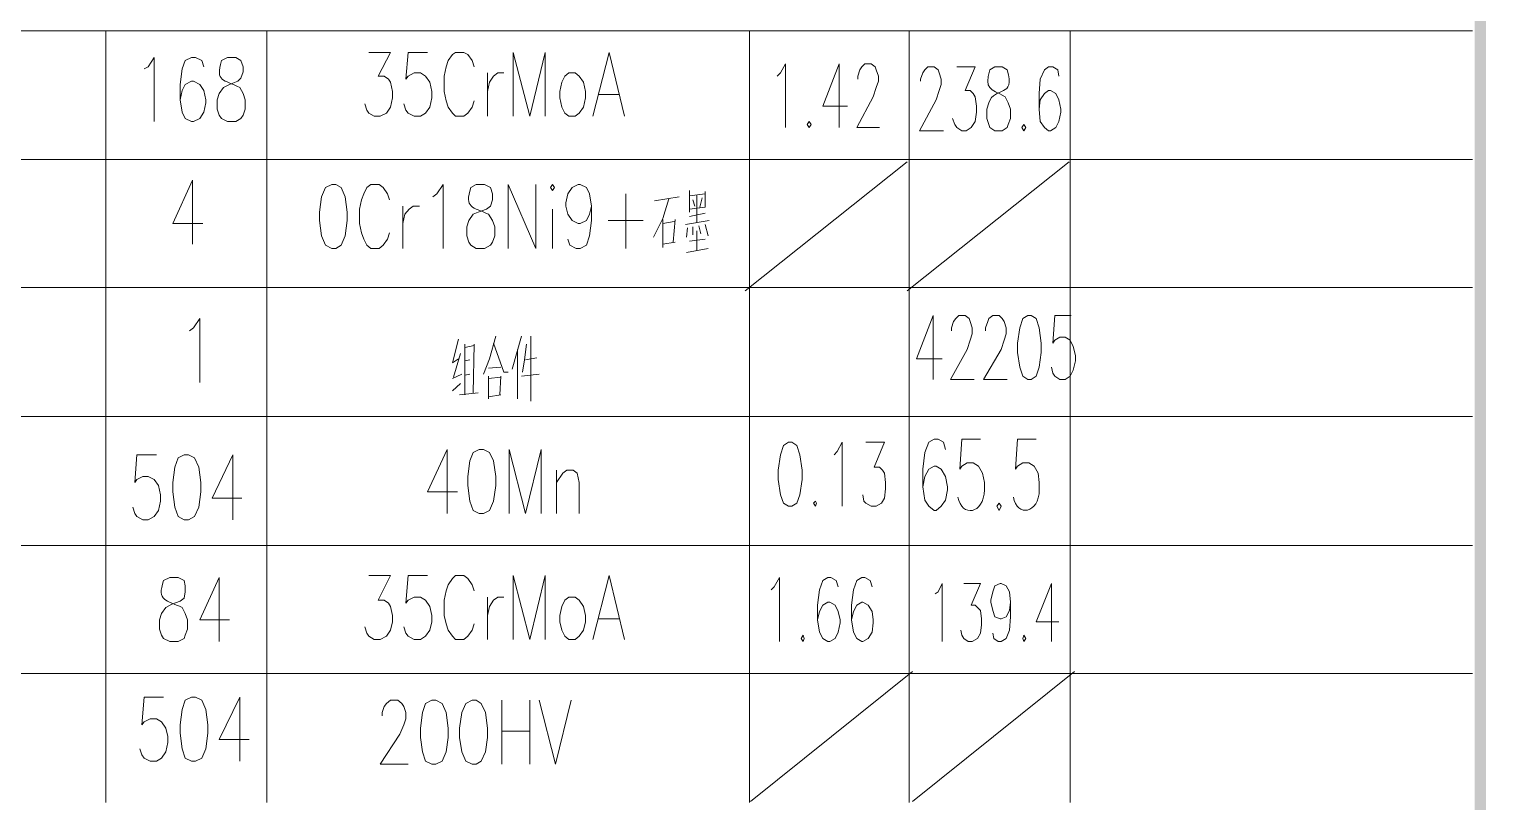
# Model space of a CAD drawing. Header units: millimetres. Extents: x 0 to 1648, y 27 to 2331.
# Drawn here: x 1393.3 to 1647.5, y 335.8 to 470.7 of the extents above; entities that cross this region are included whole.
import ezdxf

# ---------------------------------------------------------------- set-up
doc = ezdxf.new("R2010")
doc.units = ezdxf.units.MM
doc.layers.add('1', color=7, linetype='Continuous')

msp = doc.modelspace()

# ---------------------------------------------------------------- hatches: boundary and pattern name
h = msp.add_hatch(color=0)
h.dxf.hatch_style = 2
h.paths.add_polyline_path([(1647.54, 2331.231732), (1645.56, 2329.431732), (1647.54, 27.231732)])
h = msp.add_hatch(color=0)
h.dxf.hatch_style = 2
h.paths.add_polyline_path([(1645.56, 2329.431732), (1647.54, 27.231732), (1645.56, 29.031732)])

# ---------------------------------------------------------------- linework, layer by layer
at = {"layer": '1', "color": 0, "lineweight": 5}
for points in [[(1645.2, 470.391732), (1140.3, 470.391732), (1140.3, 447.891732)], [(1406.7, 470.391732), (1406.7, 447.891732)], [(1434.78, 470.391732), (1434.78, 447.891732)], [(1519.02, 470.391732), (1519.02, 447.891732)], [(1546.92, 470.391732), (1546.92, 447.891732)], [(1575, 470.391732), (1575, 447.891732)], [(1413.36, 463.731732), (1414.08, 464.091732), (1415.16, 465.711732), (1415.16, 454.551732)], [(1423.8, 464.091732), (1423.44, 465.171732), (1422.36, 465.711732), (1421.64, 465.711732), (1420.56, 465.171732), (1420.02, 463.731732), (1419.66, 461.031732), (1419.66, 458.331732), (1420.02, 456.171732), (1420.56, 455.091732), (1421.64, 454.551732), (1422, 454.551732), (1423.08, 455.091732), (1423.8, 456.171732), (1424.16, 457.791732), (1424.16, 458.331732), (1423.8, 459.951732), (1423.08, 461.031732), (1422, 461.571732), (1421.64, 461.571732), (1420.56, 461.031732), (1420.02, 459.951732), (1419.66, 458.331732)], [(1452.6, 466.611732), (1456.38, 466.611732), (1454.22, 462.471732), (1455.3, 462.471732), (1456.02, 461.931732), (1456.38, 461.391732), (1456.74, 459.771732), (1456.74, 458.691732), (1456.38, 457.071732), (1455.66, 455.991732), (1454.58, 455.451732), (1453.5, 455.451732), (1452.6, 455.991732), (1452.24, 456.531732), (1451.88, 457.611732)], [(1462.86, 466.611732), (1459.44, 466.611732), (1459.08, 461.931732), (1459.44, 462.471732), (1460.52, 463.011732), (1461.6, 463.011732), (1462.5, 462.471732), (1463.22, 461.391732), (1463.58, 459.771732), (1463.58, 458.691732), (1463.22, 457.071732), (1462.5, 455.991732), (1461.6, 455.451732), (1460.52, 455.451732), (1459.44, 455.991732), (1459.08, 456.531732), (1458.72, 457.611732)], [(1470.96, 464.091732), (1470.6, 465.171732), (1469.88, 466.251732), (1469.16, 466.611732), (1467.72, 466.611732), (1467.18, 466.251732), (1466.46, 465.171732), (1466.1, 464.091732), (1465.74, 462.471732), (1465.74, 459.771732), (1466.1, 458.151732), (1466.46, 457.071732), (1467.18, 455.991732), (1467.72, 455.451732), (1469.16, 455.451732), (1469.88, 455.991732), (1470.6, 457.071732), (1470.96, 458.151732)], [(1477.8, 455.451732), (1477.8, 466.611732), (1480.68, 455.451732), (1483.38, 466.611732), (1483.38, 455.451732)], [(1491.66, 455.451732), (1494.54, 466.611732), (1497.24, 455.451732)], [(1473.3, 463.011732), (1473.3, 455.451732)], [(1473.3, 459.771732), (1473.66, 461.391732), (1474.38, 462.471732), (1475.1, 463.011732), (1476.18, 463.011732)], [(1487.52, 463.011732), (1486.8, 462.471732), (1486.26, 461.391732), (1485.9, 459.771732), (1485.9, 458.691732), (1486.26, 457.071732), (1486.8, 455.991732), (1487.52, 455.451732), (1488.6, 455.451732), (1489.32, 455.991732), (1490.04, 457.071732), (1490.4, 458.691732), (1490.4, 459.771732), (1490.04, 461.391732), (1489.32, 462.471732), (1488.6, 463.011732), (1487.52, 463.011732)], [(1523.88, 462.471732), (1524.42, 463.011732), (1525.32, 464.631732), (1525.32, 453.471732)], [(1534.68, 464.631732), (1531.8, 457.251732), (1536.12, 457.251732)], [(1534.68, 464.631732), (1534.68, 453.471732)], [(1537.92, 461.931732), (1537.92, 462.471732), (1538.28, 463.551732), (1538.64, 464.091732), (1539.18, 464.631732), (1540.26, 464.631732), (1540.98, 464.091732), (1541.16, 463.551732), (1541.52, 462.471732), (1541.52, 461.571732), (1541.16, 460.491732), (1540.62, 458.871732), (1537.74, 453.471732), (1541.7, 453.471732)], [(1548.9, 461.571732), (1548.9, 461.931732), (1549.26, 463.011732), (1549.62, 463.551732), (1550.16, 464.091732), (1551.24, 464.091732), (1551.96, 463.551732), (1552.14, 463.011732), (1552.5, 461.931732), (1552.5, 461.031732), (1552.14, 459.951732), (1551.6, 458.331732), (1548.72, 452.931732), (1552.86, 452.931732)], [(1555.2, 464.091732), (1558.44, 464.091732), (1556.64, 459.951732), (1557.54, 459.951732), (1558.08, 459.411732), (1558.44, 458.871732), (1558.62, 457.251732), (1558.62, 456.171732), (1558.44, 454.551732), (1557.72, 453.471732), (1556.82, 452.931732), (1556.1, 452.931732), (1555.2, 453.471732), (1554.84, 454.011732), (1554.48, 455.091732)], [(1573.02, 462.471732), (1572.84, 463.551732), (1571.94, 464.091732), (1571.22, 464.091732), (1570.5, 463.551732), (1569.78, 461.931732), (1569.6, 459.411732), (1569.6, 456.711732), (1569.78, 454.551732), (1570.5, 453.471732), (1571.22, 452.931732), (1571.58, 452.931732), (1572.48, 453.471732), (1573.02, 454.551732), (1573.38, 456.171732), (1573.38, 456.711732), (1573.02, 458.331732), (1572.48, 459.411732), (1571.58, 459.951732), (1571.22, 459.951732), (1570.5, 459.411732), (1569.78, 458.331732), (1569.6, 456.711732)], [(1492.74, 459.231732), (1496.34, 459.231732)], [(1529.46, 454.551732), (1529.1, 454.011732), (1529.46, 453.471732), (1529.82, 454.011732), (1529.46, 454.551732)], [(1566.9, 454.011732), (1566.54, 453.471732), (1566.9, 452.931732), (1567.26, 453.471732), (1566.9, 454.011732)], [(1645.2, 447.891732), (1140.3, 447.891732), (1140.3, 425.571732)], [(1406.7, 447.891732), (1406.7, 425.571732)], [(1434.78, 447.891732), (1434.78, 425.571732)], [(1518.3, 425.031732), (1546.56, 447.531732)], [(1519.02, 447.891732), (1519.02, 425.571732)], [(1546.56, 425.031732), (1574.82, 447.531732)], [(1546.92, 447.891732), (1546.92, 425.571732)], [(1575, 447.891732), (1575, 425.571732)], [(1421.82, 444.291732), (1418.4, 436.731732), (1423.62, 436.731732)], [(1421.82, 444.291732), (1421.82, 433.131732)], [(1446.12, 443.571732), (1445.04, 443.031732), (1444.32, 441.411732), (1443.96, 438.711732), (1443.96, 437.271732), (1444.32, 434.571732), (1445.04, 432.951732), (1446.12, 432.411732), (1446.84, 432.411732), (1447.74, 432.951732), (1448.46, 434.571732), (1448.82, 437.271732), (1448.82, 438.711732), (1448.46, 441.411732), (1447.74, 443.031732), (1446.84, 443.571732), (1446.12, 443.571732)], [(1456.2, 440.871732), (1455.84, 441.951732), (1455.12, 443.031732), (1454.4, 443.571732), (1452.96, 443.571732), (1452.24, 443.031732), (1451.7, 441.951732), (1451.34, 440.871732), (1450.98, 439.251732), (1450.98, 436.731732), (1451.34, 435.111732), (1451.7, 434.031732), (1452.24, 432.951732), (1452.96, 432.411732), (1454.4, 432.411732), (1455.12, 432.951732), (1455.84, 434.031732), (1456.2, 435.111732)], [(1463.76, 441.411732), (1464.48, 441.951732), (1465.56, 443.571732), (1465.56, 432.411732)], [(1476.9, 432.411732), (1476.9, 443.571732), (1481.76, 432.411732), (1481.76, 443.571732)], [(1484.28, 443.031732), (1484.64, 442.491732), (1485, 443.031732), (1484.64, 443.571732), (1484.28, 443.031732)], [(1491.48, 439.791732), (1491.12, 438.351732), (1490.58, 437.271732), (1489.5, 436.731732), (1489.14, 436.731732), (1488.06, 437.271732), (1487.34, 438.351732), (1486.98, 439.791732), (1486.98, 440.331732), (1487.34, 441.951732), (1488.06, 443.031732), (1489.14, 443.571732), (1489.5, 443.571732), (1490.58, 443.031732), (1491.12, 441.951732), (1491.48, 439.791732), (1491.48, 437.271732), (1491.12, 434.571732), (1490.58, 432.951732), (1489.5, 432.411732), (1488.78, 432.411732), (1487.7, 432.951732), (1487.34, 434.031732)], [(1508.58, 442.491732), (1508.58, 438.711732)], [(1497.42, 441.951732), (1497.42, 432.411732)], [(1504.98, 441.051732), (1503.9, 437.631732), (1502.28, 434.391732)], [(1502.46, 440.691732), (1506.78, 441.411732)], [(1508.58, 441.591732), (1511.28, 441.951732)], [(1509.12, 440.871732), (1509.48, 439.791732)], [(1509.84, 441.771732), (1509.84, 436.911732)], [(1510.74, 441.231732), (1510.38, 439.611732)], [(1511.28, 442.311732), (1511.28, 439.611732)], [(1458.54, 439.791732), (1458.54, 432.411732)], [(1458.54, 436.731732), (1458.9, 438.351732), (1459.62, 439.251732), (1460.34, 439.791732), (1461.42, 439.791732)], [(1484.64, 439.251732), (1484.64, 432.411732)], [(1503.9, 437.451732), (1503.9, 432.591732)], [(1506.06, 437.451732), (1505.7, 433.491732)], [(1508.58, 439.251732), (1511.28, 439.611732)], [(1508.58, 437.991732), (1511.28, 438.531732)], [(1494.36, 437.271732), (1500.48, 437.271732)], [(1503.9, 436.731732), (1505.88, 437.091732)], [(1507.86, 436.551732), (1512, 437.271732)], [(1508.22, 436.011732), (1508.04, 434.391732)], [(1509.12, 436.191732), (1509.12, 434.751732)], [(1509.84, 435.471732), (1509.84, 432.051732)], [(1510.2, 436.371732), (1510.56, 434.931732)], [(1511.28, 436.551732), (1511.82, 434.571732)], [(1506.06, 433.491732), (1503.9, 433.131732)], [(1508.04, 431.691732), (1511.82, 432.411732)], [(1508.58, 433.671732), (1511.28, 434.031732)], [(1645.2, 425.571732), (1140.3, 425.571732), (1140.3, 403.071732)], [(1406.7, 425.571732), (1406.7, 403.071732)], [(1434.78, 425.571732), (1434.78, 403.071732)], [(1519.02, 425.571732), (1519.02, 403.071732)], [(1546.92, 425.571732), (1546.92, 403.071732)], [(1575, 425.571732), (1575, 403.071732)], [(1421.28, 418.011732), (1422, 418.551732), (1423.08, 420.171732), (1423.08, 409.011732)], [(1551.06, 420.711732), (1548.18, 413.151732), (1552.68, 413.151732)], [(1551.06, 420.711732), (1551.06, 409.551732)], [(1554.3, 418.011732), (1554.3, 418.551732), (1554.66, 419.631732), (1555.02, 420.171732), (1555.56, 420.711732), (1556.64, 420.711732), (1557.36, 420.171732), (1557.54, 419.631732), (1557.9, 418.551732), (1557.9, 417.471732), (1557.54, 416.391732), (1557, 414.771732), (1554.12, 409.551732), (1558.26, 409.551732)], [(1560.24, 418.011732), (1560.24, 418.551732), (1560.6, 419.631732), (1560.78, 420.171732), (1561.5, 420.711732), (1562.58, 420.711732), (1563.12, 420.171732), (1563.48, 419.631732), (1563.84, 418.551732), (1563.84, 417.471732), (1563.48, 416.391732), (1562.94, 414.771732), (1559.88, 409.551732), (1564.02, 409.551732)], [(1567.62, 420.711732), (1566.72, 420.171732), (1566.18, 418.551732), (1565.82, 415.851732), (1565.82, 414.231732), (1566.18, 411.711732), (1566.72, 410.091732), (1567.62, 409.551732), (1568.16, 409.551732), (1569.06, 410.091732), (1569.6, 411.711732), (1569.96, 414.231732), (1569.96, 415.851732), (1569.6, 418.551732), (1569.06, 420.171732), (1568.16, 420.711732), (1567.62, 420.711732)], [(1575.18, 420.711732), (1572.3, 420.711732), (1571.94, 415.851732), (1572.3, 416.391732), (1573.2, 416.931732), (1574.1, 416.931732), (1575, 416.391732), (1575.54, 415.311732), (1575.9, 413.691732), (1575.9, 412.791732), (1575.54, 411.171732), (1575, 410.091732), (1574.1, 409.551732), (1573.2, 409.551732), (1572.3, 410.091732), (1571.94, 410.631732), (1571.76, 411.711732)], [(1474.74, 417.111732), (1473.66, 413.151732)], [(1479.24, 417.111732), (1477.62, 411.351732)], [(1480.86, 417.111732), (1480.86, 405.771732)], [(1468.26, 416.571732), (1467.18, 412.431732)], [(1469.34, 415.671732), (1469.34, 406.851732)], [(1470.96, 415.491732), (1469.34, 415.131732)], [(1470.78, 407.211732), (1470.96, 415.671732)], [(1474.38, 415.851732), (1476.18, 410.811732)], [(1478.52, 414.771732), (1478.52, 406.131732)], [(1480.14, 415.671732), (1479.78, 412.971732), (1479.42, 410.811732)], [(1467.18, 412.431732), (1468.26, 413.151732)], [(1468.62, 414.051732), (1467.36, 409.911732)], [(1469.34, 412.791732), (1470.24, 412.971732)], [(1473.66, 413.151732), (1472.58, 410.451732)], [(1479.96, 412.971732), (1481.94, 413.331732)], [(1468.8, 410.451732), (1467.18, 409.731732)], [(1470.24, 410.451732), (1469.34, 410.271732)], [(1473.48, 411.531732), (1475.64, 411.711732)], [(1473.48, 410.091732), (1473.48, 406.131732)], [(1473.48, 409.731732), (1475.64, 409.911732)], [(1475.64, 410.091732), (1475.46, 406.851732)], [(1476.18, 410.811732), (1476.9, 410.811732)], [(1479.24, 410.091732), (1482.3, 410.451732)], [(1467.18, 407.571732), (1468.62, 408.831732)], [(1468.44, 406.851732), (1471.68, 407.211732)], [(1473.48, 406.491732), (1475.64, 406.851732)], [(1473.48, 406.851732), (1473.48, 406.491732)], [(1645.2, 403.071732), (1140.3, 403.071732), (1140.3, 380.571732)], [(1406.7, 403.071732), (1406.7, 380.571732)], [(1434.78, 403.071732), (1434.78, 380.571732)], [(1519.02, 403.071732), (1519.02, 380.571732)], [(1546.92, 403.071732), (1546.92, 380.571732)], [(1575, 403.071732), (1575, 380.571732)], [(1466.28, 397.311732), (1462.86, 389.931732), (1468.08, 389.931732)], [(1466.28, 397.311732), (1466.28, 386.151732)], [(1471.86, 397.311732), (1470.78, 396.771732), (1470.24, 395.331732), (1469.88, 392.631732), (1469.88, 391.011732), (1470.24, 388.311732), (1470.78, 386.691732), (1471.86, 386.151732), (1472.58, 386.151732), (1473.66, 386.691732), (1474.38, 388.311732), (1474.74, 391.011732), (1474.74, 392.631732), (1474.38, 395.331732), (1473.66, 396.771732), (1472.58, 397.311732), (1471.86, 397.311732)], [(1477.08, 386.151732), (1477.08, 397.311732), (1479.96, 386.151732), (1482.66, 397.311732), (1482.66, 386.151732)], [(1525.86, 398.571732), (1524.96, 398.031732), (1524.42, 396.411732), (1524.06, 393.711732), (1524.06, 392.091732), (1524.42, 389.391732), (1524.96, 387.951732), (1525.86, 387.411732), (1526.4, 387.411732), (1527.3, 387.951732), (1527.84, 389.391732), (1528.2, 392.091732), (1528.2, 393.711732), (1527.84, 396.411732), (1527.3, 398.031732), (1526.4, 398.571732), (1525.86, 398.571732)], [(1533.78, 396.411732), (1534.32, 396.951732), (1535.22, 398.571732), (1535.22, 387.411732)], [(1539.36, 398.571732), (1542.6, 398.571732), (1540.8, 394.251732), (1541.7, 394.251732), (1542.24, 393.711732), (1542.6, 393.171732), (1542.78, 391.551732), (1542.78, 390.471732), (1542.6, 388.851732), (1542.06, 387.951732), (1541.16, 387.411732), (1540.26, 387.411732), (1539.36, 387.951732), (1539, 388.311732), (1538.82, 389.391732)], [(1553.22, 397.311732), (1552.86, 398.571732), (1551.96, 399.111732), (1551.24, 399.111732), (1550.34, 398.571732), (1549.62, 396.771732), (1549.26, 393.891732), (1549.26, 390.831732), (1549.62, 388.491732), (1550.34, 387.411732), (1551.24, 386.691732), (1551.6, 386.691732), (1552.5, 387.411732), (1553.22, 388.491732), (1553.58, 390.291732), (1553.58, 390.831732), (1553.22, 392.631732), (1552.5, 393.891732), (1551.6, 394.431732), (1551.24, 394.431732), (1550.34, 393.891732), (1549.62, 392.631732), (1549.26, 390.831732)], [(1415.52, 396.411732), (1412.1, 396.411732), (1411.74, 391.551732), (1412.1, 392.091732), (1413.18, 392.631732), (1414.08, 392.631732), (1415.16, 392.091732), (1415.88, 391.011732), (1416.24, 389.391732), (1416.24, 388.311732), (1415.88, 386.691732), (1415.16, 385.611732), (1414.08, 385.071732), (1413.18, 385.071732), (1412.1, 385.611732), (1411.74, 386.151732), (1411.38, 387.231732)], [(1420.38, 396.411732), (1419.3, 395.871732), (1418.76, 394.251732), (1418.4, 391.551732), (1418.4, 389.931732), (1418.76, 387.231732), (1419.3, 385.611732), (1420.38, 385.071732), (1421.1, 385.071732), (1422.18, 385.611732), (1422.9, 387.231732), (1423.26, 389.931732), (1423.26, 391.551732), (1422.9, 394.251732), (1422.18, 395.871732), (1421.1, 396.411732), (1420.38, 396.411732)], [(1428.84, 396.411732), (1425.24, 388.851732), (1430.46, 388.851732)], [(1428.84, 396.411732), (1428.84, 385.071732)], [(1485.36, 393.711732), (1485.36, 386.151732)], [(1485.36, 391.551732), (1486.44, 393.171732), (1487.16, 393.711732), (1488.24, 393.711732), (1488.96, 393.171732), (1489.32, 391.551732), (1489.32, 386.151732)], [(1530.54, 388.311732), (1530.18, 387.951732), (1530.54, 387.411732), (1530.72, 387.951732), (1530.54, 388.311732)], [(1562.58, 387.951732), (1562.22, 387.411732), (1562.58, 386.691732), (1562.94, 387.411732), (1562.58, 387.951732)], [(1645.2, 380.571732), (1140.3, 380.571732), (1140.3, 358.251732)], [(1406.7, 380.571732), (1406.7, 358.251732)], [(1434.78, 380.571732), (1434.78, 358.251732)], [(1519.02, 380.571732), (1519.02, 358.251732)], [(1546.92, 380.571732), (1546.92, 358.251732)], [(1575, 380.571732), (1575, 358.251732)], [(1426.5, 374.991732), (1423.08, 367.611732), (1428.3, 367.611732)], [(1426.5, 374.991732), (1426.5, 363.831732)], [(1452.6, 375.351732), (1456.38, 375.351732), (1454.22, 371.031732), (1455.3, 371.031732), (1456.02, 370.491732), (1456.38, 369.951732), (1456.74, 368.331732), (1456.74, 367.251732), (1456.38, 365.811732), (1455.66, 364.731732), (1454.58, 364.191732), (1453.5, 364.191732), (1452.6, 364.731732), (1452.24, 365.271732), (1451.88, 366.351732)], [(1462.86, 375.351732), (1459.44, 375.351732), (1459.08, 370.491732), (1459.44, 371.031732), (1460.52, 371.571732), (1461.6, 371.571732), (1462.5, 371.031732), (1463.22, 369.951732), (1463.58, 368.331732), (1463.58, 367.251732), (1463.22, 365.811732), (1462.5, 364.731732), (1461.6, 364.191732), (1460.52, 364.191732), (1459.44, 364.731732), (1459.08, 365.271732), (1458.72, 366.351732)], [(1470.96, 372.651732), (1470.6, 373.731732), (1469.88, 374.811732), (1469.16, 375.351732), (1467.72, 375.351732), (1467.18, 374.811732), (1466.46, 373.731732), (1466.1, 372.651732), (1465.74, 371.031732), (1465.74, 368.331732), (1466.1, 366.891732), (1466.46, 365.811732), (1467.18, 364.731732), (1467.72, 364.191732), (1469.16, 364.191732), (1469.88, 364.731732), (1470.6, 365.811732), (1470.96, 366.891732)], [(1477.8, 364.191732), (1477.8, 375.351732), (1480.68, 364.191732), (1483.38, 375.351732), (1483.38, 364.191732)], [(1491.66, 364.191732), (1494.54, 375.351732), (1497.24, 364.191732)], [(1522.8, 372.831732), (1523.34, 373.371732), (1524.24, 374.991732), (1524.24, 363.831732)], [(1534.5, 373.371732), (1534.14, 374.451732), (1533.24, 374.991732), (1532.7, 374.991732), (1531.8, 374.451732), (1531.26, 372.831732), (1530.9, 370.131732), (1530.9, 367.611732), (1531.26, 365.451732), (1531.8, 364.371732), (1532.7, 363.831732), (1533.06, 363.831732), (1533.96, 364.371732), (1534.5, 365.451732), (1534.86, 367.071732), (1534.86, 367.611732), (1534.5, 369.051732), (1533.96, 370.131732), (1533.06, 370.671732), (1532.7, 370.671732), (1531.8, 370.131732), (1531.26, 369.051732), (1530.9, 367.611732)], [(1540.44, 373.371732), (1540.08, 374.451732), (1539.18, 374.991732), (1538.64, 374.991732), (1537.74, 374.451732), (1537.2, 372.831732), (1536.84, 370.131732), (1536.84, 367.611732), (1537.2, 365.451732), (1537.74, 364.371732), (1538.64, 363.831732), (1538.82, 363.831732), (1539.72, 364.371732), (1540.44, 365.451732), (1540.62, 367.071732), (1540.62, 367.611732), (1540.44, 369.051732), (1539.72, 370.131732), (1538.82, 370.671732), (1538.64, 370.671732), (1537.74, 370.131732), (1537.2, 369.051732), (1536.84, 367.611732)], [(1551.42, 372.111732), (1551.96, 372.471732), (1552.68, 373.911732), (1552.68, 363.831732)], [(1556.46, 373.911732), (1559.34, 373.911732), (1557.72, 370.131732), (1558.44, 370.131732), (1558.98, 369.591732), (1559.34, 369.231732), (1559.52, 367.791732), (1559.52, 366.711732), (1559.34, 365.271732), (1558.8, 364.371732), (1557.9, 363.831732), (1557.18, 363.831732), (1556.46, 364.371732), (1556.1, 364.911732), (1555.92, 365.811732)], [(1564.56, 370.671732), (1564.38, 369.231732), (1563.84, 368.151732), (1562.94, 367.791732), (1562.76, 367.791732), (1561.86, 368.151732), (1561.5, 369.231732), (1561.14, 370.671732), (1561.14, 371.031732), (1561.5, 372.471732), (1561.86, 373.551732), (1562.76, 373.911732), (1562.94, 373.911732), (1563.84, 373.551732), (1564.38, 372.471732), (1564.56, 370.671732), (1564.56, 368.151732), (1564.38, 365.811732), (1563.84, 364.371732), (1562.94, 363.831732), (1562.4, 363.831732), (1561.68, 364.371732), (1561.5, 365.271732)], [(1571.76, 373.911732), (1569.06, 367.251732), (1573.02, 367.251732)], [(1571.76, 373.911732), (1571.76, 363.831732)], [(1473.3, 371.571732), (1473.3, 364.191732)], [(1473.3, 368.331732), (1473.66, 369.951732), (1474.38, 371.031732), (1475.1, 371.571732), (1476.18, 371.571732)], [(1487.52, 371.571732), (1486.8, 371.031732), (1486.26, 369.951732), (1485.9, 368.331732), (1485.9, 367.251732), (1486.26, 365.811732), (1486.8, 364.731732), (1487.52, 364.191732), (1488.6, 364.191732), (1489.32, 364.731732), (1490.04, 365.811732), (1490.4, 367.251732), (1490.4, 368.331732), (1490.04, 369.951732), (1489.32, 371.031732), (1488.6, 371.571732), (1487.52, 371.571732)], [(1492.74, 367.791732), (1496.34, 367.791732)], [(1528.38, 364.911732), (1528.02, 364.371732), (1528.38, 363.831732), (1528.56, 364.371732), (1528.38, 364.911732)], [(1566.9, 364.911732), (1566.72, 364.371732), (1566.9, 363.831732), (1567.26, 364.371732), (1566.9, 364.911732)], [(1519.2, 335.931732), (1547.46, 358.611732)], [(1547.46, 335.931732), (1575.72, 358.611732)], [(1645.2, 358.251732), (1140.3, 358.251732), (1140.3, 335.751732)], [(1406.7, 358.251732), (1406.7, 335.751732)], [(1434.78, 358.251732), (1434.78, 335.751732)], [(1519.02, 358.251732), (1519.02, 335.751732)], [(1546.92, 358.251732), (1546.92, 335.751732)], [(1575, 358.251732), (1575, 335.751732)], [(1416.78, 354.111732), (1413.36, 354.111732), (1413, 349.251732), (1413.36, 349.791732), (1414.44, 350.331732), (1415.52, 350.331732), (1416.42, 349.791732), (1417.14, 348.711732), (1417.5, 347.271732), (1417.5, 346.191732), (1417.14, 344.571732), (1416.42, 343.491732), (1415.52, 342.951732), (1414.44, 342.951732), (1413.36, 343.491732), (1413, 344.031732), (1412.64, 345.111732)], [(1421.64, 354.111732), (1420.56, 353.571732), (1420.02, 351.951732), (1419.66, 349.251732), (1419.66, 347.811732), (1420.02, 345.111732), (1420.56, 343.491732), (1421.64, 342.951732), (1422.36, 342.951732), (1423.44, 343.491732), (1424.16, 345.111732), (1424.52, 347.811732), (1424.52, 349.251732), (1424.16, 351.951732), (1423.44, 353.571732), (1422.36, 354.111732), (1421.64, 354.111732)], [(1430.1, 354.111732), (1426.5, 346.731732), (1431.72, 346.731732)], [(1430.1, 354.111732), (1430.1, 342.951732)], [(1454.94, 350.871732), (1454.94, 351.411732), (1455.3, 352.491732), (1455.66, 353.031732), (1456.38, 353.571732), (1457.64, 353.571732), (1458.36, 353.031732), (1458.72, 352.491732), (1459.08, 351.411732), (1459.08, 350.331732), (1458.72, 349.251732), (1458, 347.631732), (1454.58, 342.411732), (1459.44, 342.411732)], [(1463.58, 353.571732), (1462.5, 353.031732), (1461.96, 351.411732), (1461.6, 348.711732), (1461.6, 347.091732), (1461.96, 344.571732), (1462.5, 342.951732), (1463.58, 342.411732), (1464.3, 342.411732), (1465.38, 342.951732), (1466.1, 344.571732), (1466.46, 347.091732), (1466.46, 348.711732), (1466.1, 351.411732), (1465.38, 353.031732), (1464.3, 353.571732), (1463.58, 353.571732)], [(1470.6, 353.571732), (1469.52, 353.031732), (1468.8, 351.411732), (1468.44, 348.711732), (1468.44, 347.091732), (1468.8, 344.571732), (1469.52, 342.951732), (1470.6, 342.411732), (1471.32, 342.411732), (1472.22, 342.951732), (1472.94, 344.571732), (1473.3, 347.091732), (1473.3, 348.711732), (1472.94, 351.411732), (1472.22, 353.031732), (1471.32, 353.571732), (1470.6, 353.571732)], [(1475.82, 353.571732), (1475.82, 342.411732)], [(1480.68, 353.571732), (1480.68, 342.411732)], [(1482.3, 353.571732), (1485.18, 342.411732), (1487.88, 353.571732)], [(1475.82, 348.171732), (1480.68, 348.171732)]]:
    msp.add_lwpolyline(points, dxfattribs=at)
for points, knots in [([(1427.94, 465.711732), (1427.94, 465.711732), (1426.86, 465.171732), (1426.86, 465.171732), (1425.78, 461.391732), (1427.22, 461.931732), (1430.1, 460.491732), (1430.1, 460.491732), (1430.64, 459.411732), (1430.64, 459.411732), (1430.64, 459.411732), (1431, 458.331732), (1431, 458.331732), (1431, 458.331732), (1431, 456.711732), (1431, 456.711732), (1431, 456.711732), (1430.64, 455.631732), (1430.64, 455.631732), (1430.64, 455.631732), (1430.28, 455.091732), (1430.28, 455.091732), (1430.28, 455.091732), (1429.38, 454.551732), (1429.38, 454.551732), (1429.38, 454.551732), (1427.94, 454.551732), (1427.94, 454.551732), (1427.94, 454.551732), (1426.86, 455.091732), (1426.86, 455.091732), (1426.86, 455.091732), (1426.5, 455.631732), (1426.5, 455.631732), (1426.5, 455.631732), (1426.14, 456.711732), (1426.14, 456.711732), (1426.14, 456.711732), (1426.14, 458.331732), (1426.14, 458.331732), (1426.14, 458.331732), (1426.5, 459.411732), (1426.5, 459.411732), (1426.5, 459.411732), (1427.22, 460.491732), (1427.22, 460.491732), (1427.22, 460.491732), (1428.3, 461.031732), (1428.3, 461.031732), (1428.3, 461.031732), (1429.74, 461.571732), (1429.74, 461.571732), (1429.74, 461.571732), (1430.28, 462.111732), (1430.28, 462.111732), (1430.28, 462.111732), (1430.64, 463.191732), (1430.64, 463.191732), (1430.64, 463.191732), (1430.64, 464.091732), (1430.64, 464.091732), (1430.64, 464.091732), (1430.28, 465.171732), (1430.28, 465.171732), (1430.28, 465.171732), (1429.38, 465.711732), (1429.38, 465.711732), (1429.38, 465.711732), (1427.94, 465.711732), (1427.94, 465.711732)], [0, 0, 0, 0, 1, 1, 1, 2, 2, 2, 3, 3, 3, 4, 4, 4, 5, 5, 5, 6, 6, 6, 7, 7, 7, 8, 8, 8, 9, 9, 9, 10, 10, 10, 11, 11, 11, 12, 12, 12, 13, 13, 13, 14, 14, 14, 15, 15, 15, 16, 16, 16, 17, 17, 17, 18, 18, 18, 19, 19, 19, 20, 20, 20, 21, 21, 21, 22, 22, 22, 23, 23, 23, 23]), ([(1561.86, 464.091732), (1561.86, 464.091732), (1560.96, 463.551732), (1560.96, 463.551732), (1560.06, 460.131732), (1560.96, 460.311732), (1563.66, 458.871732), (1563.66, 458.871732), (1564.2, 457.791732), (1564.2, 457.791732), (1564.2, 457.791732), (1564.56, 456.711732), (1564.56, 456.711732), (1564.56, 456.711732), (1564.56, 455.091732), (1564.56, 455.091732), (1564.56, 455.091732), (1564.2, 454.011732), (1564.2, 454.011732), (1564.2, 454.011732), (1564.02, 453.471732), (1564.02, 453.471732), (1564.02, 453.471732), (1563.12, 452.931732), (1563.12, 452.931732), (1563.12, 452.931732), (1561.86, 452.931732), (1561.86, 452.931732), (1561.86, 452.931732), (1560.96, 453.471732), (1560.96, 453.471732), (1560.96, 453.471732), (1560.78, 454.011732), (1560.78, 454.011732), (1560.78, 454.011732), (1560.42, 455.091732), (1560.42, 455.091732), (1560.42, 455.091732), (1560.42, 456.711732), (1560.42, 456.711732), (1560.42, 456.711732), (1560.78, 457.791732), (1560.78, 457.791732), (1561.86, 460.851732), (1565.46, 458.511732), (1564.02, 463.551732), (1564.02, 463.551732), (1563.12, 464.091732), (1563.12, 464.091732), (1563.12, 464.091732), (1561.86, 464.091732), (1561.86, 464.091732)], [0, 0, 0, 0, 1, 1, 1, 2, 2, 2, 3, 3, 3, 4, 4, 4, 5, 5, 5, 6, 6, 6, 7, 7, 7, 8, 8, 8, 9, 9, 9, 10, 10, 10, 11, 11, 11, 12, 12, 12, 13, 13, 13, 14, 14, 14, 15, 15, 15, 16, 16, 16, 17, 17, 17, 17]), ([(1471.32, 443.571732), (1471.32, 443.571732), (1470.42, 443.031732), (1470.42, 443.031732), (1469.16, 439.431732), (1470.78, 439.611732), (1473.48, 438.351732), (1473.48, 438.351732), (1474.2, 437.271732), (1474.2, 437.271732), (1474.2, 437.271732), (1474.56, 436.191732), (1474.56, 436.191732), (1474.56, 436.191732), (1474.56, 434.571732), (1474.56, 434.571732), (1474.56, 434.571732), (1474.2, 433.491732), (1474.2, 433.491732), (1474.2, 433.491732), (1473.84, 432.951732), (1473.84, 432.951732), (1473.84, 432.951732), (1472.76, 432.411732), (1472.76, 432.411732), (1472.76, 432.411732), (1471.32, 432.411732), (1471.32, 432.411732), (1471.32, 432.411732), (1470.42, 432.951732), (1470.42, 432.951732), (1470.42, 432.951732), (1470.06, 433.491732), (1470.06, 433.491732), (1470.06, 433.491732), (1469.7, 434.571732), (1469.7, 434.571732), (1469.7, 434.571732), (1469.7, 436.191732), (1469.7, 436.191732), (1469.7, 436.191732), (1470.06, 437.271732), (1470.06, 437.271732), (1470.06, 437.271732), (1470.78, 438.351732), (1470.78, 438.351732), (1470.78, 438.351732), (1471.68, 438.711732), (1471.68, 438.711732), (1471.68, 438.711732), (1473.12, 439.251732), (1473.12, 439.251732), (1473.12, 439.251732), (1473.84, 439.791732), (1473.84, 439.791732), (1473.84, 439.791732), (1474.2, 440.871732), (1474.2, 440.871732), (1474.2, 440.871732), (1474.2, 441.951732), (1474.2, 441.951732), (1474.2, 441.951732), (1473.84, 443.031732), (1473.84, 443.031732), (1473.84, 443.031732), (1472.76, 443.571732), (1472.76, 443.571732), (1472.76, 443.571732), (1471.32, 443.571732), (1471.32, 443.571732)], [0, 0, 0, 0, 1, 1, 1, 2, 2, 2, 3, 3, 3, 4, 4, 4, 5, 5, 5, 6, 6, 6, 7, 7, 7, 8, 8, 8, 9, 9, 9, 10, 10, 10, 11, 11, 11, 12, 12, 12, 13, 13, 13, 14, 14, 14, 15, 15, 15, 16, 16, 16, 17, 17, 17, 18, 18, 18, 19, 19, 19, 20, 20, 20, 21, 21, 21, 22, 22, 22, 23, 23, 23, 23]), ([(1559.34, 399.111732), (1559.34, 399.111732), (1556.1, 399.111732), (1556.1, 399.111732), (1556.1, 399.111732), (1555.74, 393.891732), (1555.74, 393.891732), (1555.74, 393.891732), (1556.1, 394.431732), (1556.1, 394.431732), (1556.1, 394.431732), (1557, 394.971732), (1557, 394.971732), (1557, 394.971732), (1558.08, 394.971732), (1558.08, 394.971732), (1558.08, 394.971732), (1558.98, 394.431732), (1558.98, 394.431732), (1558.98, 394.431732), (1559.7, 393.171732), (1559.7, 393.171732), (1559.7, 393.171732), (1560.06, 391.551732), (1560.06, 391.551732), (1560.06, 391.551732), (1560.06, 390.291732), (1560.06, 390.291732), (1559.88, 385.971732), (1556.1, 385.431732), (1555.38, 389.031732)], [0, 0, 0, 0, 1, 1, 1, 2, 2, 2, 3, 3, 3, 4, 4, 4, 5, 5, 5, 6, 6, 6, 7, 7, 7, 8, 8, 8, 9, 9, 9, 10, 10, 10, 10]), ([(1569.06, 399.111732), (1569.06, 399.111732), (1565.82, 399.111732), (1565.82, 399.111732), (1565.82, 399.111732), (1565.46, 393.891732), (1565.46, 393.891732), (1565.46, 393.891732), (1565.82, 394.431732), (1565.82, 394.431732), (1565.82, 394.431732), (1566.72, 394.971732), (1566.72, 394.971732), (1566.72, 394.971732), (1567.8, 394.971732), (1567.8, 394.971732), (1567.8, 394.971732), (1568.7, 394.431732), (1568.7, 394.431732), (1568.7, 394.431732), (1569.42, 393.171732), (1569.42, 393.171732), (1569.42, 393.171732), (1569.6, 391.551732), (1569.6, 391.551732), (1569.6, 391.551732), (1569.6, 390.291732), (1569.6, 390.291732), (1569.6, 386.151732), (1565.64, 385.431732), (1565.1, 389.031732)], [0, 0, 0, 0, 1, 1, 1, 2, 2, 2, 3, 3, 3, 4, 4, 4, 5, 5, 5, 6, 6, 6, 7, 7, 7, 8, 8, 8, 9, 9, 9, 10, 10, 10, 10]), ([(1417.86, 374.991732), (1417.86, 374.991732), (1416.78, 374.451732), (1416.78, 374.451732), (1415.52, 370.851732), (1417.32, 371.031732), (1420.02, 369.771732), (1420.02, 369.771732), (1420.56, 368.691732), (1420.56, 368.691732), (1420.56, 368.691732), (1420.92, 367.611732), (1420.92, 367.611732), (1420.92, 367.611732), (1420.92, 365.991732), (1420.92, 365.991732), (1420.92, 365.991732), (1420.56, 364.911732), (1420.56, 364.911732), (1420.56, 364.911732), (1420.38, 364.371732), (1420.38, 364.371732), (1420.38, 364.371732), (1419.3, 363.831732), (1419.3, 363.831732), (1419.3, 363.831732), (1417.86, 363.831732), (1417.86, 363.831732), (1417.86, 363.831732), (1416.78, 364.371732), (1416.78, 364.371732), (1416.78, 364.371732), (1416.42, 364.911732), (1416.42, 364.911732), (1416.42, 364.911732), (1416.06, 365.991732), (1416.06, 365.991732), (1416.06, 365.991732), (1416.06, 367.611732), (1416.06, 367.611732), (1416.06, 367.611732), (1416.42, 368.691732), (1416.42, 368.691732), (1416.42, 368.691732), (1417.14, 369.771732), (1417.14, 369.771732), (1417.14, 369.771732), (1418.22, 370.311732), (1418.22, 370.311732), (1418.22, 370.311732), (1419.66, 370.851732), (1419.66, 370.851732), (1419.66, 370.851732), (1420.38, 371.391732), (1420.38, 371.391732), (1420.38, 371.391732), (1420.56, 372.471732), (1420.56, 372.471732), (1420.56, 372.471732), (1420.56, 373.551732), (1420.56, 373.551732), (1420.56, 373.551732), (1420.38, 374.451732), (1420.38, 374.451732), (1420.38, 374.451732), (1419.3, 374.991732), (1419.3, 374.991732), (1419.3, 374.991732), (1417.86, 374.991732), (1417.86, 374.991732)], [0, 0, 0, 0, 1, 1, 1, 2, 2, 2, 3, 3, 3, 4, 4, 4, 5, 5, 5, 6, 6, 6, 7, 7, 7, 8, 8, 8, 9, 9, 9, 10, 10, 10, 11, 11, 11, 12, 12, 12, 13, 13, 13, 14, 14, 14, 15, 15, 15, 16, 16, 16, 17, 17, 17, 18, 18, 18, 19, 19, 19, 20, 20, 20, 21, 21, 21, 22, 22, 22, 23, 23, 23, 23])]:
    msp.add_open_spline(points, degree=3, knots=knots, dxfattribs=at)

doc.saveas('drawing.dxf')
